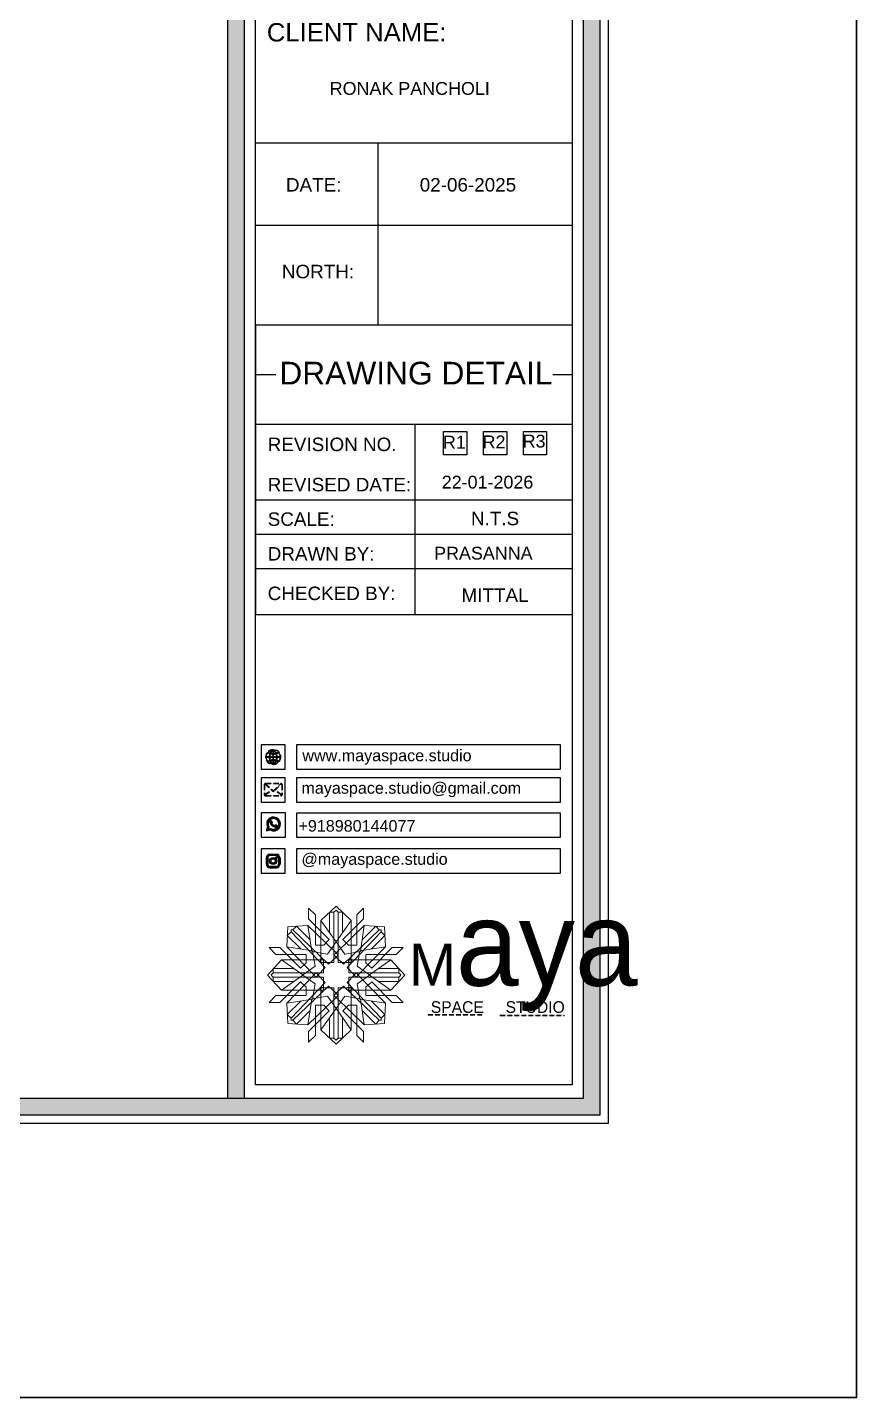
# Model space of a CAD drawing. Header units: millimetres. Extents: x 56222 to 3066687, y -650199 to -121287.
# Drawn here: x 152186 to 152375.8, y -180560.1 to -180246.4 of the extents above; entities that cross this region are included whole.
import ezdxf
from ezdxf.enums import TextEntityAlignment as Align

# ---------------------------------------------------------------- set-up
doc = ezdxf.new("R2010")
doc.units = ezdxf.units.MM
doc.header["$MEASUREMENT"] = 0
doc.linetypes.add('DASHEDX2', pattern=[1.5, 1, -0.5])
for name, color, linetype, lineweight in [('Dimension', 10, 'DASHEDX2', 20), ('GROUND FLOOR ( STAIR )', 251, 'Continuous', 9), ('NAME PLATE', 7, 'Continuous', 25)]:
    doc.layers.add(name, color=color, linetype=linetype, lineweight=lineweight)
doc.styles.add('Arial', font='arial.ttf')
doc.styles.get("Standard").update_dxf_attribs({"font": 'arial.ttf', "height": 6})

# ---------------------------------------------------------------- blocks, each defined once
blk = doc.blocks.new('FSFSF')
at = {"color": 42, "lineweight": 5, "true_color": 0xe0ac11}
for p, q in [((28600.03, 143.51), (28600.03, 140.16)), ((28602.15, 141.41), (28600.03, 143.51)), ((28602.15, 141.41), (28602.15, 131.95)), ((28603.86, 139.69), (28608.58, 144.08)), ((28607.9, 142.22), (28606.58, 142.22)), ((28606.58, 142.22), (28606.58, 135.84)), ((28607.9, 142.22), (28608.58, 142.85)), ((28607.9, 142.22), (28607.9, 126.58)), ((28613.31, 139.69), (28608.58, 144.08)), ((28609.27, 142.22), (28608.59, 142.85)), ((28609.27, 142.22), (28609.27, 126.58)), ((28609.27, 142.22), (28610.59, 142.22)), ((28610.59, 142.22), (28610.59, 135.84)), ((28615.02, 141.41), (28617.14, 143.51)), ((28615.02, 141.41), (28615.02, 131.95)), ((28617.14, 143.51), (28617.14, 140.16)), ((28593.19, 131.45), (28593.54, 137.71)), ((28599.8, 138.06), (28593.54, 137.71)), ((28595.12, 136.69), (28594.53, 136.69)), ((28594.56, 136.12), (28594.56, 136.71)), ((28596.24, 137.86), (28595.12, 136.69)), ((28606.27, 126.08), (28595.12, 136.69)), ((28596.24, 137.86), (28600.47, 133.65)), ((28601.03, 130), (28599.8, 138.06)), ((28599.8, 138.05), (28608.58, 129.56)), ((28606.47, 133.76), (28600.03, 140.16)), ((28603.86, 126.58), (28603.86, 139.69)), ((28603.86, 139.69), (28608.58, 133.02)), ((28613.31, 139.69), (28608.59, 133.02)), ((28617.37, 138.05), (28608.59, 129.56)), ((28610.7, 133.76), (28617.14, 140.16)), ((28610.9, 126.08), (28622.05, 136.69)), ((28613.31, 126.58), (28613.31, 139.69)), ((28616.14, 130), (28617.37, 138.06)), ((28620.93, 137.86), (28616.7, 133.65)), ((28617.37, 138.06), (28623.63, 137.71)), ((28620.93, 137.86), (28622.05, 136.69)), ((28622.05, 136.69), (28622.64, 136.69)), ((28622.62, 136.12), (28622.62, 136.71)), ((28624, 131.45), (28623.65, 137.71)), ((28593.39, 135), (28594.56, 136.12)), ((28593.39, 135), (28597.6, 130.78)), ((28605.17, 124.98), (28594.56, 136.12)), ((28606.47, 133.76), (28604.75, 131.95)), ((28605.86, 129.18), (28608.58, 133.02)), ((28611.31, 129.18), (28608.59, 133.02)), ((28610.7, 133.76), (28612.42, 131.95)), ((28612.02, 124.98), (28622.62, 136.12)), ((28623.8, 135), (28619.59, 130.78)), ((28623.8, 135), (28622.62, 136.12)), ((28587.73, 131.22), (28591.08, 131.22)), ((28589.84, 129.1), (28587.73, 131.22)), ((28589.84, 129.1), (28599.29, 129.1)), ((28597.49, 124.78), (28591.08, 131.22)), ((28593.19, 131.45), (28601.69, 122.67)), ((28601.25, 130.22), (28593.19, 131.45)), ((28599.29, 126.5), (28599.29, 129.1)), ((28605.86, 129.18), (28601.03, 130)), ((28602.07, 125.39), (28601.25, 130.22)), ((28604.75, 131.95), (28602.15, 131.95)), ((28606.27, 126.08), (28608.58, 128.27)), ((28607.9, 128.92), (28608.58, 129.56)), ((28607.9, 128.92), (28608.58, 128.27)), ((28609.27, 128.92), (28608.59, 129.56)), ((28609.27, 128.92), (28608.59, 128.27)), ((28610.9, 126.08), (28608.59, 128.27)), ((28611.31, 129.18), (28616.14, 130)), ((28612.42, 131.95), (28615.02, 131.95)), ((28615.12, 125.39), (28615.94, 130.22)), ((28623.99, 131.45), (28615.5, 122.67)), ((28615.94, 130.22), (28624, 131.45)), ((28627.34, 129.1), (28617.89, 129.1)), ((28617.89, 126.5), (28617.89, 129.1)), ((28619.7, 124.78), (28626.1, 131.22)), ((28629.45, 131.22), (28626.1, 131.22)), ((28627.34, 129.1), (28629.45, 131.22)), ((28591.56, 127.39), (28587.17, 122.66)), ((28589.03, 123.35), (28589.03, 124.67)), ((28589.03, 124.67), (28595.4, 124.67)), ((28604.66, 127.39), (28591.56, 127.39)), ((28591.56, 127.39), (28598.23, 122.67)), ((28597.49, 124.78), (28599.29, 126.5)), ((28602.07, 125.39), (28598.23, 122.67)), ((28605.17, 124.98), (28602.97, 122.67)), ((28603.68, 126.54), (28603.68, 127.39)), ((28604.66, 126.54), (28603.68, 126.54)), ((28604.71, 127.57), (28603.86, 127.57)), ((28607.9, 126.58), (28603.86, 126.58)), ((28604.66, 123.35), (28604.66, 127.39)), ((28604.7, 126.58), (28604.71, 127.57)), ((28609.27, 126.58), (28613.31, 126.58)), ((28612.02, 124.98), (28614.21, 122.67)), ((28612.46, 126.58), (28612.46, 127.57)), ((28612.46, 127.57), (28613.31, 127.57)), ((28612.52, 123.35), (28612.52, 127.39)), ((28612.52, 127.39), (28625.63, 127.39)), ((28612.52, 126.54), (28613.51, 126.54)), ((28613.51, 126.54), (28613.51, 127.39)), ((28615.12, 125.39), (28618.96, 122.67)), ((28619.7, 124.78), (28617.89, 126.5)), ((28625.63, 127.39), (28618.96, 122.67)), ((28628.16, 124.67), (28621.78, 124.67)), ((28625.63, 127.39), (28630.02, 122.66)), ((28628.16, 123.35), (28628.16, 124.67)), ((28591.56, 117.94), (28587.17, 122.66)), ((28589.03, 123.35), (28588.4, 122.67)), ((28589.03, 121.98), (28588.4, 122.65)), ((28589.03, 123.35), (28604.66, 123.35)), ((28589.03, 121.98), (28604.66, 121.98)), ((28589.03, 121.98), (28589.03, 120.66)), ((28589.03, 120.66), (28595.4, 120.66)), ((28597.49, 120.54), (28591.08, 114.11)), ((28591.56, 117.94), (28598.23, 122.65)), ((28593.19, 113.88), (28601.69, 122.65)), ((28605.17, 120.35), (28594.56, 109.2)), ((28597.49, 120.54), (28599.29, 118.83)), ((28602.07, 119.94), (28598.23, 122.65)), ((28602.07, 119.94), (28601.25, 115.1)), ((28602.33, 123.35), (28601.69, 122.67)), ((28602.33, 121.98), (28601.69, 122.65)), ((28602.33, 123.35), (28602.97, 122.67)), ((28602.33, 121.98), (28602.97, 122.65)), ((28605.17, 120.35), (28602.97, 122.65)), ((28604.66, 121.98), (28604.66, 117.94)), ((28612.02, 120.35), (28614.21, 122.65)), ((28612.02, 120.35), (28622.62, 109.2)), ((28628.16, 123.35), (28612.52, 123.35)), ((28612.52, 121.98), (28612.52, 117.94)), ((28628.16, 121.98), (28612.52, 121.98)), ((28614.85, 123.35), (28614.21, 122.67)), ((28614.85, 121.98), (28614.21, 122.65)), ((28614.85, 123.35), (28615.5, 122.67)), ((28614.85, 121.98), (28615.5, 122.65)), ((28615.12, 119.94), (28618.96, 122.65)), ((28615.12, 119.94), (28615.94, 115.1)), ((28623.99, 113.88), (28615.5, 122.65)), ((28619.7, 120.54), (28617.89, 118.83)), ((28625.63, 117.94), (28618.96, 122.65)), ((28619.7, 120.54), (28626.1, 114.11)), ((28628.16, 120.66), (28621.78, 120.66)), ((28625.63, 117.94), (28630.02, 122.66)), ((28628.16, 123.35), (28628.78, 122.67)), ((28628.16, 121.98), (28628.78, 122.65)), ((28628.16, 121.98), (28628.16, 120.66)), ((28589.84, 116.23), (28587.73, 114.11)), ((28589.84, 116.23), (28599.29, 116.23)), ((28604.66, 117.94), (28591.56, 117.94)), ((28606.27, 119.15), (28595.12, 108.54)), ((28599.29, 118.83), (28599.29, 116.23)), ((28599.8, 107.17), (28608.58, 115.67)), ((28605.86, 116.05), (28601.03, 115.23)), ((28604.66, 118.78), (28603.68, 118.78)), ((28603.68, 118.78), (28603.68, 117.94)), ((28607.9, 118.65), (28603.86, 118.65)), ((28603.86, 118.65), (28603.86, 105.54)), ((28604.71, 117.66), (28603.86, 117.66)), ((28604.7, 118.65), (28604.71, 117.66)), ((28605.86, 116.05), (28608.58, 112.21)), ((28606.27, 119.15), (28608.58, 116.96)), ((28607.9, 103.01), (28607.9, 118.65)), ((28607.9, 116.31), (28608.58, 116.96)), ((28607.9, 116.31), (28608.58, 115.67)), ((28610.9, 119.15), (28608.59, 116.96)), ((28609.27, 116.31), (28608.59, 116.96)), ((28609.27, 116.31), (28608.59, 115.67)), ((28611.31, 116.05), (28608.59, 112.21)), ((28617.37, 107.17), (28608.59, 115.67)), ((28609.27, 118.65), (28613.31, 118.65)), ((28609.27, 103.01), (28609.27, 118.65)), ((28610.9, 119.15), (28622.05, 108.54)), ((28611.31, 116.05), (28616.14, 115.23)), ((28612.46, 118.65), (28612.46, 117.66)), ((28612.46, 117.66), (28613.31, 117.66)), ((28612.52, 118.78), (28613.51, 118.78)), ((28612.52, 117.94), (28625.63, 117.94)), ((28613.31, 118.65), (28613.31, 105.54)), ((28613.51, 118.78), (28613.51, 117.94)), ((28617.89, 118.83), (28617.89, 116.23)), ((28627.34, 116.23), (28617.89, 116.23)), ((28627.34, 116.23), (28629.45, 114.11)), ((28587.73, 114.11), (28591.08, 114.11)), ((28601.25, 115.1), (28593.19, 113.87)), ((28593.19, 113.87), (28593.54, 107.62)), ((28593.39, 110.32), (28597.6, 114.55)), ((28596.24, 107.37), (28600.47, 111.58)), ((28601.03, 115.23), (28599.8, 107.17)), ((28606.47, 111.47), (28600.03, 105.07)), ((28602.15, 103.82), (28602.15, 113.27)), ((28604.75, 113.27), (28602.15, 113.27)), ((28603.86, 105.54), (28608.58, 112.21)), ((28606.47, 111.47), (28604.75, 113.27)), ((28613.31, 105.54), (28608.59, 112.21)), ((28610.7, 111.47), (28612.42, 113.27)), ((28610.7, 111.47), (28617.14, 105.07)), ((28612.42, 113.27), (28615.02, 113.27)), ((28615.02, 103.82), (28615.02, 113.27)), ((28615.94, 115.1), (28624, 113.87)), ((28616.14, 115.23), (28617.37, 107.17)), ((28620.93, 107.37), (28616.7, 111.58)), ((28623.8, 110.32), (28619.59, 114.55)), ((28624, 113.87), (28623.65, 107.62)), ((28629.45, 114.11), (28626.1, 114.11)), ((28593.39, 110.32), (28594.56, 109.2)), ((28599.8, 107.17), (28593.54, 107.52)), ((28595.12, 108.54), (28594.53, 108.54)), ((28594.56, 109.2), (28594.56, 108.61)), ((28596.24, 107.37), (28595.12, 108.54)), ((28606.58, 103.01), (28606.58, 109.38)), ((28610.59, 103.01), (28610.59, 109.38)), ((28617.37, 107.17), (28623.63, 107.52)), ((28620.93, 107.37), (28622.05, 108.54)), ((28622.05, 108.54), (28622.64, 108.54)), ((28623.8, 110.32), (28622.62, 109.2)), ((28622.62, 109.2), (28622.62, 108.61)), ((28600.03, 101.71), (28600.03, 105.07)), ((28602.15, 103.82), (28600.03, 101.71)), ((28603.86, 105.54), (28608.58, 101.15)), ((28607.9, 103.01), (28606.58, 103.01)), ((28607.9, 103.01), (28608.58, 102.38)), ((28613.31, 105.54), (28608.58, 101.15)), ((28609.27, 103.01), (28608.59, 102.38)), ((28609.27, 103.01), (28610.59, 103.01)), ((28615.02, 103.82), (28617.14, 101.71)), ((28617.14, 101.71), (28617.14, 105.07))]:
    blk.add_line(p, q, dxfattribs=at)
blk = doc.blocks.new('hgwg')
at = {"layer": 'Dimension', "true_color": 0xd39e00}
h = blk.add_hatch(color=42, dxfattribs=at)
h.dxf.hatch_style = 1
h.paths.add_polyline_path([(27505.71, 45.05), (27494.27, 45.05), (27494.27, 44.9), (27505.71, 44.9)])
h = blk.add_hatch(color=42, dxfattribs=at)
h.dxf.hatch_style = 1
h.paths.add_polyline_path([(27523.3, 44.9), (27509.68, 44.9), (27509.68, 44.75), (27523.3, 44.75)])
at = {"layer": 'Dimension', "color": 42, "true_color": 0xd39e00}
for p, q in [((27494.27, 45.05), (27505.71, 45.05)), ((27494.27, 44.9), (27494.27, 45.05)), ((27494.27, 44.9), (27505.71, 44.9)), ((27505.71, 45.05), (27505.71, 44.9)), ((27509.68, 44.9), (27523.3, 44.9)), ((27509.68, 44.9), (27509.68, 44.75)), ((27509.68, 44.75), (27523.3, 44.75)), ((27523.3, 44.75), (27523.3, 44.9))]:
    blk.add_line(p, q, dxfattribs=at)
at = {"layer": 'Dimension', "color": 42, "true_color": 0xd39e00, "attachment_point": 1}
for s, width, insert, char_height in [('{\\fCinzel|b0|i0|c0|p2;\\H1.5x;M\\fAmsterdam One|b0|i0|c0|p2;\\H2x;aya}', 85.3277, (27490.17, 69.17), 6), ('{\\fCinzel|b0|i0|c0|p0;SPACE     STUDIO}', 66.129, (27494.83, 47.86), 2.5)]:
    blk.add_mtext_dynamic_manual_height_columns(s, width=width, gutter_width=30, heights=[0], dxfattribs=dict(at, insert=insert, char_height=char_height))
blk = doc.blocks.new('QEGW4TG')
at = {"layer": 'Dimension', "true_color": 0x000000}
h = blk.add_hatch(color=18, dxfattribs=at)
h.dxf.hatch_style = 1
h.paths.add_polyline_path([(1.19, 1.98), (1.03, 1.3, 0.550912), (1.11, 1.23), (1.75, 1.39, 6.344125)])
h.paths.add_polyline_path([(1.81, 1.7), (1.4, 1.6), (1.5, 2.03, -9.071339)], flags=16)
h.paths.add_polyline_path([(2.69, 1.93, -0.240623), (1.75, 2.69, -0.209023), (1.73, 3, -0.17811), (1.89, 3.19, -0.370089), (2.01, 3.18), (2.17, 2.86, -0.071517), (2.06, 2.73, 0.321676), (2.05, 2.65, 0.122183), (2.53, 2.25, 0.066047), (2.69, 1.93, 0.375674), (3.11, 2.16, 0.370089), (3.07, 2.28, 1.584334), (2.66, 2.41), (3.13, 2.26, -0.456711)], flags=0)
h = blk.add_hatch(color=18, dxfattribs=at)
h.dxf.hatch_style = 1
h.paths.add_polyline_path([(2.69, 2.34, 0.040749), (2.63, 2.27, -0.441282), (2.53, 2.25, -0.11828), (2.06, 2.64, -0.441282), (2.07, 2.74, 0.040749), (2.13, 2.81, 0.290083), (2.14, 2.92), (2.01, 3.18, 0.316231), (1.91, 3.2, 0.190337), (1.73, 3, 0.170513), (1.72, 2.74, 0.252784), (2.69, 1.93, 0.170513), (2.95, 1.97, 0.190337), (3.11, 2.18, 0.466684), (3.03, 2.29), (2.79, 2.37, 0.273721)])
for p, q in [((2.01, 3.18), (2.14, 2.92)), ((1.19, 1.98), (1.03, 1.3)), ((1.1, 1.23), (1.75, 1.39)), ((1.5, 2.03), (1.4, 1.6)), ((1.4, 1.6), (1.81, 1.7)), ((3.07, 2.28), (2.8, 2.36))]:
    blk.add_line(p, q)
blk.add_lwpolyline([(0, 0), (4.68, 0), (4.68, 4.68), (0, 4.68)], close=True)
for centre, radius, start, end in [((2.39, 2.56), 1.34, 241.4727, 205.6422), ((2.39, 2.56), 1.04, 235.9962, 210.8333), ((2.09, 2.87), 0.39, 159.7007, 198.4072), ((2.96, 3.23), 1.33, 201.4218, 258.1669), ((2.07, 2.87), 0.364, 118.9685, 159.3648), ((1.94, 3.12), 0.0896, 41.8985, 123.1344), ((2.11, 2.68), 0.066, 135.9932, 224.8892), ((1.67, 3.16), 0.586, 312.4617, 321.8728), ((2.05, 2.87), 0.104, 320.3924, 28.6971), ((1.09, 1.29), 0.0598, 164.8483, 282.1458), ((3.12, 3.42), 1.31, 216.5455, 243.5279), ((2.57, 2.3), 0.066, 234.2482, 323.1441), ((3.11, 1.94), 0.586, 137.2645, 146.6756), ((2.76, 2.27), 0.104, 70.4402, 138.745), ((2.75, 2.31), 0.39, 260.7301, 299.4366), ((2.76, 2.29), 0.364, 299.7725, 340.1688), ((3.03, 2.2), 0.0896, 336.0029, 57.2388)]:
    blk.add_arc(centre, radius, start, end)
blk = doc.blocks.new('ASGERG')
at = {"layer": 'Dimension', "true_color": 0x000000}
h = blk.add_hatch(color=18, dxfattribs=at)
h.dxf.hatch_style = 1
h.paths.add_polyline_path([(0.99, 1.7, 0.402382), (1.83, 1.03), (2.96, 1.03, 0.426145), (3.66, 1.9), (3.66, 2.99, 0.402382), (2.83, 3.67), (1.69, 3.67, 0.426145), (0.99, 2.79)])
h.paths.add_polyline_path([(1.27, 1.72, 0.402382), (1.8, 1.3), (2.94, 1.3, 0.426145), (3.38, 1.85), (3.38, 2.97, 0.402382), (2.85, 3.4), (1.72, 3.4, 0.426145), (1.27, 2.85)], flags=16)
h.paths.add_polyline_path([(3.02, 2.35, -1), (1.64, 2.35, -1)], flags=0)
h.paths.add_polyline_path([(2.74, 2.35, -1), (1.92, 2.35, -1)], flags=0)
h.paths.add_polyline_path([(3.19, 3.02, -1), (2.86, 3.02, -1)], flags=0)
h.paths.add_polyline_path([(1.64, 2.35, 1), (3.02, 2.35, 1)], flags=0)
h = blk.add_hatch(color=18, dxfattribs=at)
h.dxf.hatch_style = 1
h.paths.add_polyline_path([(3.02, 2.35, 1), (1.64, 2.35, 1)])
h.paths.add_polyline_path([(2.74, 2.35, 1), (1.92, 2.35, 1)], flags=16)
h = blk.add_hatch(color=18, dxfattribs=at)
h.dxf.hatch_style = 1
h.paths.add_polyline_path([(3.19, 3.02, 1), (2.86, 3.02, 1)])
for p, q in [((0.99, 2.99), (0.99, 1.7)), ((1.27, 2.97), (1.27, 1.72)), ((1.69, 3.67), (2.96, 3.67)), ((2.94, 3.4), (1.72, 3.4)), ((3.38, 2.97), (3.38, 1.72)), ((3.66, 2.99), (3.66, 1.7)), ((1.69, 1.03), (2.96, 1.03)), ((2.94, 1.3), (1.72, 1.3))]:
    blk.add_line(p, q)
blk.add_lwpolyline([(0, 0), (4.68, 0), (4.68, 4.68), (0, 4.68)], close=True)
for centre, radius in [((2.33, 2.35), 0.694), ((2.33, 2.35), 0.414), ((3.02, 3.02), 0.168)]:
    blk.add_circle(centre, radius)
for centre, radius, start, end in [((1.76, 2.89), 0.778, 94.8631, 172.8127), ((1.76, 2.91), 0.491, 94.8631, 172.8127), ((2.9, 2.91), 0.491, 7.1873, 85.1369), ((2.89, 2.89), 0.778, 7.1873, 85.1369), ((1.76, 1.8), 0.778, 187.1873, 265.1369), ((1.76, 1.78), 0.491, 187.1873, 265.1369), ((2.9, 1.78), 0.491, 274.8631, 352.8127), ((2.89, 1.8), 0.778, 274.8631, 352.8127)]:
    blk.add_arc(centre, radius, start, end)
blk = doc.blocks.new('ETYETE')
at = {"layer": 'Dimension', "true_color": 0x000000}
h = blk.add_hatch(color=18, dxfattribs=at)
h.dxf.hatch_style = 1
h.paths.add_polyline_path([(3.76, 1.14, 0.414214), (4.12, 1.5), (4.12, 3.29, 0.414214), (3.76, 3.65), (0.92, 3.65, 0.414214), (0.56, 3.29), (0.56, 1.5, 0.414214), (0.92, 1.14)])
h.paths.add_polyline_path([(2.34, 1.98), (2.08, 2.22), (0.76, 1.34, 0.198912), (0.92, 1.28), (3.76, 1.28, 0.198912), (3.92, 1.34), (2.61, 2.22)], flags=16)
h.paths.add_polyline_path([(3.79, 3.51, 0.028783), (3.76, 3.52), (0.92, 3.52, 0.028783), (0.89, 3.51), (2.34, 2.16)], flags=16)
h.paths.add_polyline_path([(2.71, 2.32), (3.92, 3.45, -0.202482), (3.99, 3.29), (3.99, 1.46)], flags=16)
h.paths.add_polyline_path([(1.98, 2.32), (0.7, 1.46), (0.7, 3.52)], flags=16)
blk.add_lwpolyline([(0, 0), (4.68, 0), (4.68, 4.68), (0, 4.68)], close=True)
at = {"layer": 'Dimension', "color": 18, "true_color": 0x000000}
for p, q in [((0.56, 3.29), (0.56, 1.5)), ((0.7, 3.29), (0.7, 1.5)), ((0.76, 3.45), (1.98, 2.32)), ((0.89, 3.51), (2.34, 2.16)), ((0.92, 3.65), (3.76, 3.65)), ((0.92, 3.52), (3.76, 3.52)), ((2.34, 2.16), (3.79, 3.51)), ((2.71, 2.32), (3.92, 3.45)), ((3.99, 3.29), (3.99, 1.5)), ((4.12, 3.29), (4.12, 1.5)), ((0.7, 1.46), (1.98, 2.32)), ((0.76, 1.34), (2.08, 2.22)), ((0.92, 1.28), (3.76, 1.28)), ((0.92, 1.14), (3.76, 1.14)), ((2.08, 2.22), (2.34, 1.98)), ((2.34, 1.98), (2.61, 2.22)), ((3.92, 1.34), (2.61, 2.22)), ((3.98, 1.46), (2.71, 2.32))]:
    blk.add_line(p, q, dxfattribs=at)
for centre, radius, start, end in [((0.92, 3.29), 0.358, 90, 180), ((0.92, 3.29), 0.224, 134.2136, 180), ((0.92, 3.29), 0.224, 90, 96.5948), ((3.76, 3.29), 0.358, 0, 90), ((3.76, 3.29), 0.224, 83.4052, 90), ((3.76, 3.29), 0.224, 0, 45.7864), ((0.92, 1.5), 0.358, 180, 270), ((0.92, 1.5), 0.224, 180, 189.8662), ((0.92, 1.5), 0.224, 225, 270), ((3.76, 1.5), 0.358, 270, 0), ((3.76, 1.5), 0.224, 270, 315), ((3.76, 1.5), 0.224, 350.1338, 0)]:
    blk.add_arc(centre, radius, start, end, dxfattribs=at)
blk = doc.blocks.new('DTGWEGEARG')
at = {"layer": 'Dimension', "true_color": 0x000000}
h = blk.add_hatch(color=18, dxfattribs=at)
h.dxf.hatch_style = 1
h.paths.add_polyline_path([(3.83, 2.34, 1), (0.85, 2.34, 1)])
h.paths.add_polyline_path([(3.3, 1.41, 0.055205), (2.96, 1.58, -0.105795), (2.51, 1.01, 0.169822)], flags=16)
h.paths.add_polyline_path([(2.41, 1.12), (2.41, 1.69, -0.058279), (2.81, 1.63, -0.103353)], flags=16)
h.paths.add_polyline_path([(2.26, 1.13, -0.101741), (1.87, 1.63, -0.057171), (2.26, 1.69)], flags=16)
h.paths.add_polyline_path([(2.17, 1.01, -0.105795), (1.72, 1.58, 0.055205), (1.38, 1.41, 0.169822)], flags=16)
h.paths.add_polyline_path([(3.02, 1.72, 0.081336), (3.13, 2.27), (3.68, 2.27, -0.152069), (3.4, 1.52, 0.05687)], flags=16)
h.paths.add_polyline_path([(2.87, 1.77, 0.061945), (2.41, 1.84), (2.41, 2.27), (2.98, 2.27, -0.081344)], flags=16)
h.paths.add_polyline_path([(2.26, 1.84, 0.060923), (1.8, 1.77, -0.081344), (1.7, 2.27), (2.26, 2.27)], flags=16)
h.paths.add_polyline_path([(1.66, 1.72, 0.05687), (1.28, 1.52, -0.152069), (1, 2.27), (1.55, 2.27, 0.081336)], flags=16)
h.paths.add_polyline_path([(2.98, 2.42), (2.41, 2.42), (2.41, 2.83, 0.061945), (2.87, 2.91, -0.080009)], flags=16)
h.paths.add_polyline_path([(3.13, 2.42, 0.080116), (3.02, 2.96, 0.127778), (2.51, 3.67, -0.36029), (3.68, 2.42)], flags=16)
h.paths.add_polyline_path([(2.26, 2.42), (1.7, 2.42, -0.080009), (1.8, 2.91, 0.060923), (2.26, 2.84)], flags=16)
h.paths.add_polyline_path([(1.55, 2.42), (1, 2.42, -0.150466), (1.28, 3.16, 0.05687), (1.66, 2.96, 0.080116)], flags=16)
h.paths.add_polyline_path([(2.41, 2.98), (2.41, 3.56, -0.103353), (2.81, 3.05, -0.058279)], flags=16)
h.paths.add_polyline_path([(2.26, 2.99, -0.057171), (1.87, 3.05, -0.101741), (2.26, 3.55)], flags=16)
h.paths.add_polyline_path([(1.72, 3.1, -0.055205), (1.38, 3.27, -0.169822), (2.17, 3.67, 0.105795)], flags=16)
blk.add_lwpolyline([(0, 0), (4.68, 0), (4.68, 4.68), (0, 4.68)], close=True)
at = {"layer": 'Dimension', "color": 18, "true_color": 0x000000}
for p, q in [((2.26, 3.55), (2.26, 2.99)), ((2.26, 2.84), (2.26, 2.42)), ((2.41, 3.56), (2.41, 2.98)), ((2.41, 2.83), (2.41, 2.42)), ((1, 2.42), (1.55, 2.42)), ((1, 2.27), (1.55, 2.27)), ((1.7, 2.42), (2.26, 2.42)), ((1.7, 2.27), (2.26, 2.27)), ((2.26, 2.27), (2.26, 1.84)), ((2.26, 1.69), (2.26, 1.13)), ((2.41, 2.42), (2.98, 2.42)), ((2.41, 2.27), (2.98, 2.27)), ((2.41, 2.27), (2.41, 1.84)), ((2.41, 1.69), (2.41, 1.12)), ((3.13, 2.42), (3.68, 2.42)), ((3.13, 2.27), (3.68, 2.27))]:
    blk.add_line(p, q, dxfattribs=at)
blk.add_circle((2.34, 2.34), 1.49, dxfattribs=at)
for centre, radius, start, end in [((2.34, 2.34), 1.34, 142.3819, 176.6093), ((2.34, 4.74), 1.9, 236.1399, 249.1595), ((2.34, 2.34), 1.34, 97.3549, 135.9073), ((2.34, 4.74), 1.75, 236.7417, 249.3811), ((3.28, 2.34), 1.73, 159.0567, 177.3789), ((3.28, 2.34), 1.58, 158.8325, 177.1302), ((3.28, 2.34), 1.73, 129.9301, 154.0867), ((2.34, 4.74), 1.9, 253.6799, 267.6253), ((3.28, 2.34), 1.58, 130.1073, 153.3446), ((2.34, 4.74), 1.75, 254.3336, 267.422), ((1.4, 2.34), 1.58, 26.6554, 50.2584), ((2.34, 4.74), 1.75, 272.3248, 285.6664), ((2.34, 4.74), 1.9, 272.1415, 286.3201), ((2.34, 2.34), 1.34, 3.3907, 82.6451), ((1.4, 2.34), 1.73, 25.9133, 50.0699), ((1.4, 2.34), 1.58, 2.8698, 21.1675), ((2.34, 4.74), 1.75, 290.6189, 303.2583), ((2.34, 4.74), 1.9, 290.8405, 303.8601), ((1.4, 2.34), 1.73, 2.6211, 20.9433), ((2.34, 2.34), 1.34, 183.0315, 217.6181), ((2.34, -0.06), 1.9, 110.8405, 123.8601), ((2.34, -0.06), 1.75, 110.6189, 123.2583), ((2.34, 2.34), 1.34, 224.0927, 262.6451), ((3.28, 2.34), 1.73, 182.3435, 200.9433), ((3.28, 2.34), 1.58, 182.5658, 201.1675), ((3.28, 2.34), 1.73, 205.9133, 230.0699), ((2.34, -0.06), 1.9, 92.3747, 106.3201), ((2.34, -0.06), 1.75, 92.578, 105.6664), ((3.28, 2.34), 1.58, 206.6554, 229.8927), ((2.34, -0.06), 1.9, 73.6799, 87.8585), ((2.34, -0.06), 1.75, 74.3336, 87.6752), ((1.4, 2.34), 1.58, 309.7416, 333.3446), ((1.4, 2.34), 1.73, 309.9301, 334.0867), ((2.34, 2.34), 1.34, 277.3549, 315.9073), ((1.4, 2.34), 1.58, 338.8325, 357.4342), ((2.34, -0.06), 1.75, 56.7417, 69.3811), ((1.4, 2.34), 1.73, 339.0567, 357.6565), ((2.34, -0.06), 1.9, 56.1399, 69.1595), ((2.34, 2.34), 1.34, 322.3819, 356.9685)]:
    blk.add_arc(centre, radius, start, end, dxfattribs=at)

msp = doc.modelspace()

# ---------------------------------------------------------------- hatches: boundary and pattern name
at = {"layer": 'NAME PLATE', "true_color": 0xd39e00}
h = msp.add_hatch(color=42, dxfattribs=at)
h.paths.add_polyline_path([(151777.649, -180115.786), (151777.649, -180495.407), (152316.979, -180495.407), (152316.979, -180115.786)])
h.paths.add_polyline_path([(151781.434, -180119.571), (152313.194, -180119.571), (152313.194, -180491.622), (151781.434, -180491.622)], flags=16)
msp.add_hatch(color=42, dxfattribs=at).paths.add_polyline_path([(152231.814, -180491.622), (152235.599, -180491.622), (152235.599, -180115.786), (152231.814, -180115.786)])

# ---------------------------------------------------------------- linework, layer by layer
at = {"layer": 'GROUND FLOOR ( STAIR )', "color": 242, "lineweight": 30, "true_color": 0xcd2027}
msp.add_lwpolyline([(151724.33, -180062.215), (152375.758, -180062.215), (152375.758, -180560.079), (151724.33, -180560.079)], close=True, dxfattribs=at)
at = {"layer": 'NAME PLATE', "color": 42, "true_color": 0xd39e00}
for p, q in [((152310.631, -180272.917), (152238.161, -180272.917)), ((152266.201, -180272.917), (152266.201, -180314.522)), ((152310.631, -180291.75), (152238.161, -180291.75)), ((152310.631, -180314.522), (152238.161, -180314.522)), ((152238.161, -180314.522), (152238.161, -180380.761)), ((152310.631, -180314.522), (152310.631, -180380.761)), ((152238.161, -180325.877), (152242.849, -180325.877)), ((152306.25, -180325.877), (152310.631, -180325.877)), ((152238.161, -180337.233), (152310.631, -180337.233)), ((152274.728, -180380.761), (152274.728, -180337.233)), ((152310.631, -180354.644), (152238.161, -180354.644)), ((152310.631, -180362.486), (152238.161, -180362.486)), ((152310.631, -180370.327), (152238.161, -180370.327)), ((152238.161, -180380.761), (152310.631, -180380.761))]:
    msp.add_line(p, q, dxfattribs=at)
for points in [[(151775.757, -180113.893), (152318.872, -180113.893), (152318.872, -180497.3), (151775.757, -180497.3)], [(151777.649, -180115.786), (152316.979, -180115.786), (152316.979, -180495.407), (151777.649, -180495.407)], [(152231.814, -180491.622), (152231.814, -180115.786), (152235.599, -180115.786), (152235.599, -180491.622)], [(151781.434, -180119.571), (152313.194, -180119.571), (152313.194, -180491.622), (151781.434, -180491.622)], [(152238.161, -180488.507), (152238.161, -180122.686), (152310.631, -180122.686), (152310.631, -180488.507)], [(152281.201, -180338.917), (152286.538, -180338.917), (152286.538, -180344.254), (152281.201, -180344.254)], [(152290.343, -180338.917), (152295.68, -180338.917), (152295.68, -180344.254), (152290.343, -180344.254)], [(152299.485, -180338.917), (152304.821, -180338.917), (152304.821, -180344.254), (152299.485, -180344.254)]]:
    msp.add_lwpolyline(points, close=True, dxfattribs=at)
at = {"layer": 'NAME PLATE', "color": 18, "true_color": 0x000000}
for points in [[(152247.544, -180416.184), (152307.975, -180416.184), (152307.975, -180410.661), (152247.544, -180410.661)], [(152247.544, -180423.722), (152307.975, -180423.722), (152307.975, -180418.199), (152247.544, -180418.199)], [(152247.572, -180431.763), (152307.975, -180431.763), (152307.975, -180426.24), (152247.572, -180426.24)], [(152247.544, -180439.997), (152307.975, -180439.997), (152307.975, -180434.473), (152247.544, -180434.473)]]:
    msp.add_lwpolyline(points, close=True, dxfattribs=at)

# ---------------------------------------------------------------- block references
at = {"layer": 'NAME PLATE', "color": 42, "true_color": 0xd39e00}
for name, p, xscale, yscale, zscale in [('DTGWEGEARG', (152239.469, -180416.184), 1.180710864152369, 1.180710864152369, 1.180710864152369), ('ETYETE', (152239.469, -180423.722), 1.180710864152369, 1.180710864152369, 1.180710864152369), ('QEGW4TG', (152239.497, -180431.763), 1.180710864152369, 1.180710864152369, 1.180710864152369), ('ASGERG', (152239.469, -180439.997), 1.180710864152369, 1.180710864152369, 1.180710864152369), ('FSFSF', (131242.054, -180553.431), 0.7345547697236725, 0.7345547697236725, 0.7345547697236725), ('hgwg', (122804.774, -180520.635), 1.071966072318367, 1.071966072318367, 1.071966072318367)]:
    msp.add_blockref(name, p, dxfattribs=dict(at, xscale=xscale, yscale=yscale, zscale=zscale))

# ---------------------------------------------------------------- texts
at = {"layer": 'NAME PLATE', "style": 'Arial'}
for s, height, p in [('CLIENT NAME:', 4.20429, (152261.328, -180249.604)), ('RONAK PANCHOLI    ', 2.93294, (152275.763, -180261.82)), ('DATE:', 3.0891, (152251.502, -180283.961)), ('02-06-2025', 3.0891, (152286.805, -180283.961)), ('NORTH:', 3.0891, (152252.488, -180303.821)), ('DRAWING DETAIL', 5.19787, (152274.899, -180328.132)), ('REVISION NO.', 3.08913, (152255.715, -180343.389)), ('REVISED DATE: ', 3.08913, (152257.994, -180352.6)), ('22-01-2026', 2.9329, (152291.286, -180351.958)), ('SCALE:', 3.0891, (152248.644, -180360.5)), ('DRAWN BY:', 3.0891, (152253.196, -180368.438)), ('PRASANNA', 2.9329, (152290.329, -180368.218)), ('CHECKED BY:', 3.08913, (152255.596, -180377.501)), ('MITTAL', 3.0891, (152293.011, -180377.911))]:
    msp.add_text(s, height=height, dxfattribs=at).set_placement(p, align=Align.CENTER)
at = {"layer": 'NAME PLATE', "attachment_point": 2, "style": 'Arial'}
for s, insert, char_height, width in [('R1', (152283.697, -180339.872, 0), 2.9329, 4.03541), ('R2', (152292.779, -180339.808, 0), 2.9329, 4.03541), ('R3', (152301.949, -180339.629, 0), 2.9329, 4.03541), ('N.T.S', (152293.011, -180357.257, 0), 3.0891, 6.02915)]:
    msp.add_mtext(s, dxfattribs=dict(at, insert=insert, char_height=char_height, width=width))
at = {"layer": 'NAME PLATE', "color": 18, "true_color": 0x000000, "char_height": 2.64003, "attachment_point": 1}
for s, width, gutter_width, insert in [('www.mayaspace.studio', 41.43116, 34.656, (152248.907, -180411.739, 0)), ('mayaspace.studio@gmail.com', 25.84763, 21.621, (152248.697, -180419.187, 0)), ('+918980144077', 100.7937, 21.621, (152248.014, -180427.871, 0)), ('@mayaspace.studio', 25.84763, 21.621, (152248.697, -180435.461, 0))]:
    msp.add_mtext_dynamic_manual_height_columns(s, width=width, gutter_width=gutter_width, heights=[0], dxfattribs=dict(at, insert=insert))

doc.saveas('drawing.dxf')
